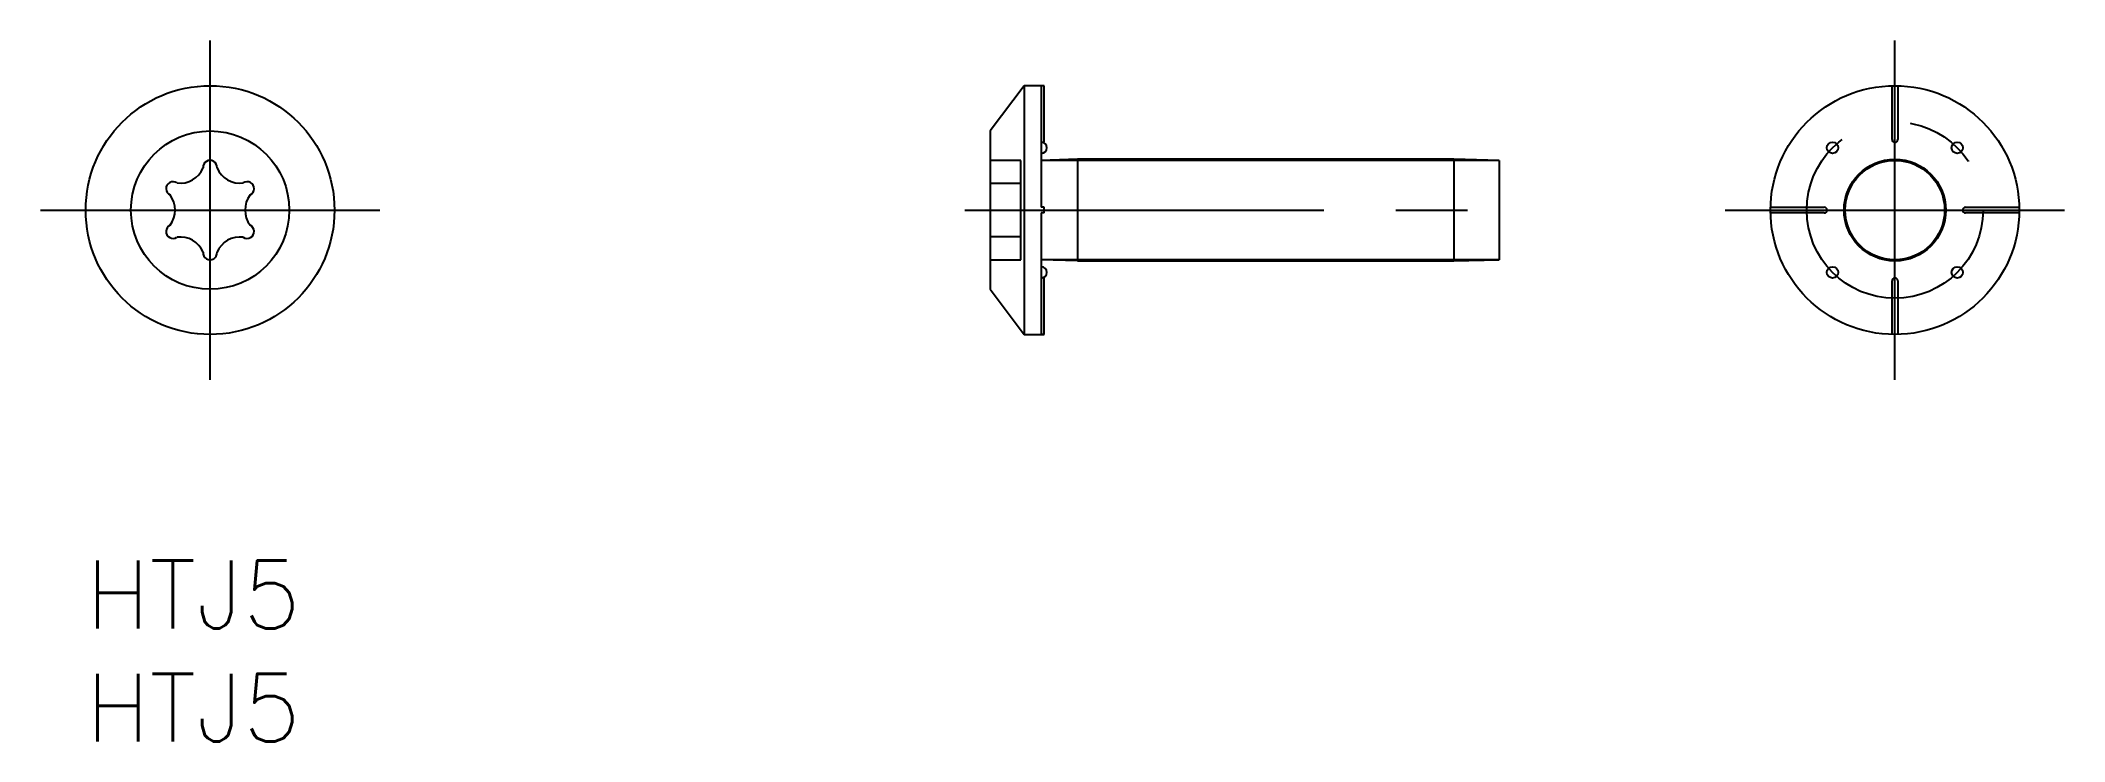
# Model space of a CAD drawing. Extents: x -2 to 87.5, y -8 to 23.
import ezdxf

# ---------------------------------------------------------------- set-up
doc = ezdxf.new("R2010")
doc.units = 0
doc.header["$LTSCALE"] = 0.5
doc.linetypes.add('CENTER', pattern=[50.8, 31.75, -6.35, 6.35, -6.35])
doc.linetypes.add('DASHED', pattern=[19.05, 12.7, -6.35])
for name, color, linetype in [('MSM_CENTER', 1, 'CENTER'), ('MSM_CONTINUOUS', 7, 'CONTINUOUS'), ('MSM_DASHED', 4, 'DASHED'), ('MSM_NARROW', 5, 'CONTINUOUS'), ('MSM_PART_NUMBER', 7, 'CONTINUOUS')]:
    doc.layers.add(name, color=color, linetype=linetype)
doc.styles.get("Standard").update_dxf_attribs({"font": 'txt.shx', "height": 3, "bigfont": 'bigfont.shx'})

msp = doc.modelspace()

# ---------------------------------------------------------------- linework, layer by layer
at = {"layer": 'MSM_CENTER'}
for p, q in [((5.5, 8), (5.5, 23)), ((80, 8), (80, 23)), ((-2, 15.5), (13, 15.5)), ((38.875, 15.5), (63.625, 15.5)), ((72.5, 15.5), (87.5, 15.5))]:
    msp.add_line(p, q, dxfattribs=at)
msp.add_circle((80, 15.5), 3.9, dxfattribs=at)
at = {"layer": 'MSM_CONTINUOUS'}
for p, q in [((41.5, 21), (40, 19)), ((42.375, 21), (41.5, 21)), ((41.5, 21), (41.5, 10)), ((42.25, 20.999), (42.25, 15.625)), ((42.375, 20.999), (42.25, 20.999)), ((42.375, 18.5), (42.375, 21)), ((79.875, 18.625), (79.875, 20.999)), ((80.125, 20.999), (80.125, 18.625)), ((40, 19), (40, 12)), ((42.312, 18.5), (42.375, 18.5)), ((43.85, 17.75), (42.25, 17.7)), ((60.5, 17.75), (43.85, 17.75)), ((43.85, 17.75), (43.85, 13.25)), ((62.5, 17.7), (60.5, 17.75)), ((60.5, 17.75), (60.5, 13.25)), ((62.5, 17.7), (62.5, 13.3)), ((42.375, 15.625), (42.25, 15.625)), ((42.25, 15.375), (42.25, 10.001)), ((42.375, 15.375), (42.25, 15.375)), ((42.375, 15.375), (42.375, 15.625)), ((74.501, 15.625), (76.875, 15.625)), ((76.875, 15.375), (74.501, 15.375)), ((83.125, 15.625), (85.499, 15.625)), ((85.499, 15.375), (83.125, 15.375)), ((43.85, 13.25), (42.25, 13.3)), ((43.85, 13.25), (60.5, 13.25)), ((60.5, 13.25), (62.5, 13.3)), ((40, 12), (41.5, 10)), ((42.375, 12.5), (42.312, 12.5)), ((42.375, 10), (42.375, 12.5)), ((79.875, 10.001), (79.875, 12.375)), ((80.125, 12.375), (80.125, 10.001)), ((41.5, 10), (42.375, 10)), ((42.375, 10.001), (42.25, 10.001))]:
    msp.add_line(p, q, dxfattribs=at)
for centre, radius in [((5.5, 15.5), 5.5), ((80, 15.5), 5.5), ((5.5, 15.5), 3.5), ((77.242, 18.258), 0.25), ((82.758, 18.258), 0.25), ((80, 15.5), 2.25), ((77.242, 12.742), 0.25), ((82.758, 12.742), 0.25)]:
    msp.add_circle(centre, radius, dxfattribs=at)
for centre, radius, start, end in [((42.25, 18.258), 0.25, 270, 90), ((80, 18.625), 0.125, 180, 0), ((4.178, 17.79), 1.1, 262.63272, 337.36728), ((5.5, 17.392), 0.308, 355.33123, 184.66877), ((6.822, 17.79), 1.1, 202.63272, 277.36728), ((3.861, 16.446), 0.308, 55.33123, 244.66877), ((2.855, 15.5), 1.1, 322.63272, 37.36728), ((7.139, 16.446), 0.308, 295.33123, 124.66877), ((8.145, 15.5), 1.1, 142.63272, 217.36728), ((76.875, 15.5), 0.125, 270, 90), ((83.125, 15.5), 0.125, 90, 270), ((3.861, 14.554), 0.308, 115.33123, 304.66877), ((7.139, 14.554), 0.308, 235.33123, 64.66877), ((4.178, 13.21), 1.1, 22.63272, 97.36728), ((5.5, 13.608), 0.308, 175.33123, 4.66877), ((6.822, 13.21), 1.1, 82.63272, 157.36728), ((42.25, 12.742), 0.25, 270, 90), ((80, 12.375), 0.125, 0, 180)]:
    msp.add_arc(centre, radius, start, end, dxfattribs=at)
at = {"layer": 'MSM_DASHED'}
for p, q in [((41.35, 17.7), (40, 17.7)), ((41.35, 13.3), (41.35, 17.7)), ((40, 16.69), (41.35, 16.69)), ((41.35, 14.31), (40, 14.31)), ((40, 13.3), (41.35, 13.3))]:
    msp.add_line(p, q, dxfattribs=at)
at = {"layer": 'MSM_NARROW'}
for p, q in [((62.5, 17.7), (42.25, 17.7)), ((62.5, 13.3), (42.25, 13.3))]:
    msp.add_line(p, q, dxfattribs=at)
msp.add_circle((80, 15.5), 2.2, dxfattribs=at)

# ---------------------------------------------------------------- texts
at = {"layer": 'MSM_PART_NUMBER'}
for p in [(0, -3), (0, -8)]:
    msp.add_text('HTJ5', height=3, dxfattribs=at).set_placement(p)

doc.saveas('drawing.dxf')
